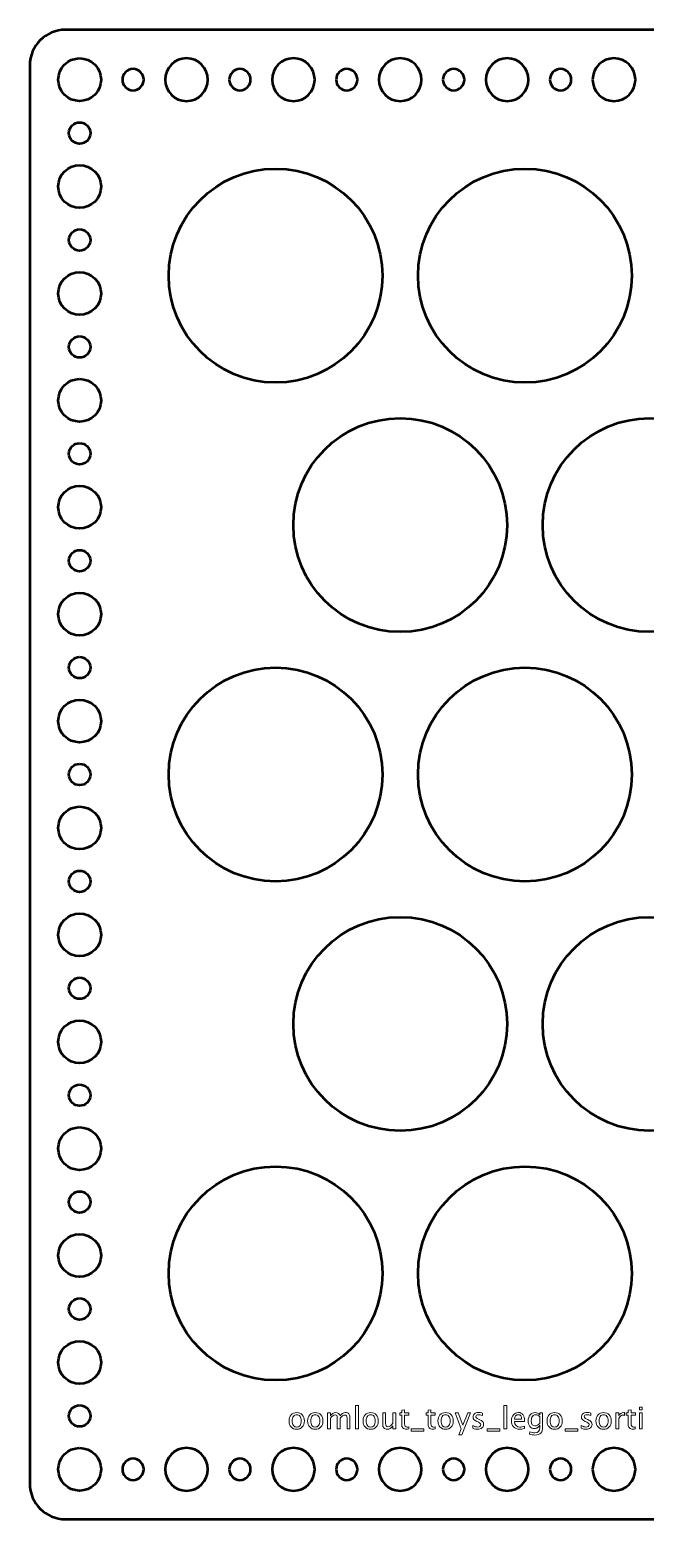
# Model space of a CAD drawing. Header units: centimetres. Extents: x -31.4 to 31.4, y -20.9 to 20.9.
# Drawn here: x 10.55 to 19.19, y -20.95 to -0.05 of the extents above; entities that cross this region are included whole.
import ezdxf

# ---------------------------------------------------------------- set-up
doc = ezdxf.new("R2010")
doc.units = ezdxf.units.CM
doc.header["$MEASUREMENT"] = 0
doc.layers.add('Layer 1', color=7, linetype='Continuous')

msp = doc.modelspace()

# ---------------------------------------------------------------- linework, layer by layer
at = {"layer": 'Layer 1', "lineweight": 53}
for centre, major_axis in [((11.25001, -0.75001), (0, 0.30001)), ((11.25, -1.5), (0, 0.15)), ((11.25001, -2.25001), (0, 0.30001)), ((14.00004, -3.50004), (0, 1.50004)), ((17.50004, -3.50004), (0, 1.50004)), ((11.25, -3), (0, 0.15)), ((11.25001, -3.75001), (0, 0.30001)), ((11.25, -4.5), (0, 0.15)), ((11.25001, -5.25001), (0, 0.30001)), ((15.75004, -7.00004), (0, 1.50004)), ((19.25004, -7.00004), (0, 1.50004)), ((11.25, -6), (0, 0.15)), ((11.25001, -6.75001), (0, 0.30001)), ((11.25, -7.5), (0, 0.15)), ((11.25001, -8.25001), (0, 0.30001)), ((11.25, -9), (0, 0.15)), ((14.00004, -10.50004), (0, 1.50004)), ((17.50004, -10.50004), (0, 1.50004)), ((11.25001, -9.75001), (0, 0.30001)), ((11.25, -10.5), (0, 0.15)), ((11.25001, -11.25001), (0, 0.30001)), ((11.25, -12), (0, 0.15)), ((11.25001, -12.75001), (0, 0.30001)), ((15.75004, -14.00004), (0, 1.50004)), ((19.25004, -14.00004), (0, 1.50004)), ((11.25, -13.5), (0, 0.15)), ((11.25001, -14.25001), (0, 0.30001)), ((11.25, -15), (0, 0.15)), ((11.25001, -15.75001), (0, 0.30001)), ((14.00004, -17.50004), (0, 1.50004)), ((17.50004, -17.50004), (0, 1.50004)), ((11.25, -16.5), (0, 0.15)), ((11.25001, -17.25001), (0, 0.30001)), ((11.25, -18), (0, 0.15)), ((11.25001, -18.75001), (0, 0.30001)), ((11.25, -19.5), (0, 0.15)), ((11.25001, -20.25001), (0, 0.30001))]:
    msp.add_ellipse(centre, major_axis=major_axis, ratio=1, dxfattribs=at)
for points, knots in [([(10.55, -20.45), (10.55, -20.45), (10.55, -0.55), (10.55, -0.55), (10.55, -0.55), (10.55, -0.27386), (10.77386, -0.05), (11.05, -0.05), (11.05, -0.05), (11.05, -0.05), (30.95, -0.05), (30.95, -0.05), (30.95, -0.05), (31.22614, -0.05), (31.45, -0.27386), (31.45, -0.55), (31.45, -0.55), (31.45, -0.55), (31.45, -20.45), (31.45, -20.45), (31.45, -20.45), (31.45, -20.72614), (31.22614, -20.95), (30.95, -20.95), (30.95, -20.95), (30.95, -20.95), (11.05, -20.95), (11.05, -20.95), (11.05, -20.95), (10.77386, -20.95), (10.55, -20.72614), (10.55, -20.45)], [0, 0, 0, 0, 0.11111111, 0.11111111, 0.11111111, 0.11111111, 0.22222222, 0.22222222, 0.22222222, 0.22222222, 0.33333333, 0.33333333, 0.33333333, 0.33333333, 0.44444444, 0.44444444, 0.44444444, 0.44444444, 0.55555556, 0.55555556, 0.55555556, 0.55555556, 0.66666667, 0.66666667, 0.66666667, 0.66666667, 0.77777778, 0.77777778, 0.77777778, 0.77777778, 1, 1, 1, 1]), ([(11.85, -0.75), (11.85, -0.66716), (11.91716, -0.6), (12, -0.6), (12, -0.6), (12.08284, -0.6), (12.15, -0.66716), (12.15, -0.75), (12.15, -0.75), (12.15, -0.83284), (12.08284, -0.9), (12, -0.9), (12, -0.9), (11.91716, -0.9), (11.85, -0.83284), (11.85, -0.75)], [0, 0, 0, 0, 0.2, 0.2, 0.2, 0.2, 0.4, 0.4, 0.4, 0.4, 0.6, 0.6, 0.6, 0.6, 1, 1, 1, 1]), ([(12.45, -0.75), (12.45, -0.58431), (12.58431, -0.45), (12.75, -0.45), (12.75, -0.45), (12.91569, -0.45), (13.05, -0.58431), (13.05, -0.75), (13.05, -0.75), (13.05, -0.91569), (12.91569, -1.05), (12.75, -1.05), (12.75, -1.05), (12.58431, -1.05), (12.45, -0.91569), (12.45, -0.75)], [0, 0, 0, 0, 0.2, 0.2, 0.2, 0.2, 0.4, 0.4, 0.4, 0.4, 0.6, 0.6, 0.6, 0.6, 1, 1, 1, 1]), ([(13.35, -0.75), (13.35, -0.66716), (13.41716, -0.6), (13.5, -0.6), (13.5, -0.6), (13.58284, -0.6), (13.65, -0.66716), (13.65, -0.75), (13.65, -0.75), (13.65, -0.83284), (13.58284, -0.9), (13.5, -0.9), (13.5, -0.9), (13.41716, -0.9), (13.35, -0.83284), (13.35, -0.75)], [0, 0, 0, 0, 0.2, 0.2, 0.2, 0.2, 0.4, 0.4, 0.4, 0.4, 0.6, 0.6, 0.6, 0.6, 1, 1, 1, 1]), ([(13.95, -0.75), (13.95, -0.58431), (14.08431, -0.45), (14.25, -0.45), (14.25, -0.45), (14.41569, -0.45), (14.55, -0.58431), (14.55, -0.75), (14.55, -0.75), (14.55, -0.91569), (14.41569, -1.05), (14.25, -1.05), (14.25, -1.05), (14.08431, -1.05), (13.95, -0.91569), (13.95, -0.75)], [0, 0, 0, 0, 0.2, 0.2, 0.2, 0.2, 0.4, 0.4, 0.4, 0.4, 0.6, 0.6, 0.6, 0.6, 1, 1, 1, 1]), ([(14.85, -0.75), (14.85, -0.66716), (14.91716, -0.6), (15, -0.6), (15, -0.6), (15.08284, -0.6), (15.15, -0.66716), (15.15, -0.75), (15.15, -0.75), (15.15, -0.83284), (15.08284, -0.9), (15, -0.9), (15, -0.9), (14.91716, -0.9), (14.85, -0.83284), (14.85, -0.75)], [0, 0, 0, 0, 0.2, 0.2, 0.2, 0.2, 0.4, 0.4, 0.4, 0.4, 0.6, 0.6, 0.6, 0.6, 1, 1, 1, 1]), ([(15.45, -0.75), (15.45, -0.58431), (15.58431, -0.45), (15.75, -0.45), (15.75, -0.45), (15.91569, -0.45), (16.05, -0.58431), (16.05, -0.75), (16.05, -0.75), (16.05, -0.91569), (15.91569, -1.05), (15.75, -1.05), (15.75, -1.05), (15.58431, -1.05), (15.45, -0.91569), (15.45, -0.75)], [0, 0, 0, 0, 0.2, 0.2, 0.2, 0.2, 0.4, 0.4, 0.4, 0.4, 0.6, 0.6, 0.6, 0.6, 1, 1, 1, 1]), ([(16.35, -0.75), (16.35, -0.66716), (16.41716, -0.6), (16.5, -0.6), (16.5, -0.6), (16.58284, -0.6), (16.65, -0.66716), (16.65, -0.75), (16.65, -0.75), (16.65, -0.83284), (16.58284, -0.9), (16.5, -0.9), (16.5, -0.9), (16.41716, -0.9), (16.35, -0.83284), (16.35, -0.75)], [0, 0, 0, 0, 0.2, 0.2, 0.2, 0.2, 0.4, 0.4, 0.4, 0.4, 0.6, 0.6, 0.6, 0.6, 1, 1, 1, 1]), ([(16.95, -0.75), (16.95, -0.58431), (17.08431, -0.45), (17.25, -0.45), (17.25, -0.45), (17.41569, -0.45), (17.55, -0.58431), (17.55, -0.75), (17.55, -0.75), (17.55, -0.91569), (17.41569, -1.05), (17.25, -1.05), (17.25, -1.05), (17.08431, -1.05), (16.95, -0.91569), (16.95, -0.75)], [0, 0, 0, 0, 0.2, 0.2, 0.2, 0.2, 0.4, 0.4, 0.4, 0.4, 0.6, 0.6, 0.6, 0.6, 1, 1, 1, 1]), ([(17.85, -0.75), (17.85, -0.66716), (17.91716, -0.6), (18, -0.6), (18, -0.6), (18.08284, -0.6), (18.15, -0.66716), (18.15, -0.75), (18.15, -0.75), (18.15, -0.83284), (18.08284, -0.9), (18, -0.9), (18, -0.9), (17.91716, -0.9), (17.85, -0.83284), (17.85, -0.75)], [0, 0, 0, 0, 0.2, 0.2, 0.2, 0.2, 0.4, 0.4, 0.4, 0.4, 0.6, 0.6, 0.6, 0.6, 1, 1, 1, 1]), ([(18.45, -0.75), (18.45, -0.58431), (18.58431, -0.45), (18.75, -0.45), (18.75, -0.45), (18.91569, -0.45), (19.05, -0.58431), (19.05, -0.75), (19.05, -0.75), (19.05, -0.91569), (18.91569, -1.05), (18.75, -1.05), (18.75, -1.05), (18.58431, -1.05), (18.45, -0.91569), (18.45, -0.75)], [0, 0, 0, 0, 0.2, 0.2, 0.2, 0.2, 0.4, 0.4, 0.4, 0.4, 0.6, 0.6, 0.6, 0.6, 1, 1, 1, 1]), ([(12.45, -20.25), (12.45, -20.08431), (12.58431, -19.95), (12.75, -19.95), (12.75, -19.95), (12.91569, -19.95), (13.05, -20.08431), (13.05, -20.25), (13.05, -20.25), (13.05, -20.41569), (12.91569, -20.55), (12.75, -20.55), (12.75, -20.55), (12.58431, -20.55), (12.45, -20.41569), (12.45, -20.25)], [0, 0, 0, 0, 0.2, 0.2, 0.2, 0.2, 0.4, 0.4, 0.4, 0.4, 0.6, 0.6, 0.6, 0.6, 1, 1, 1, 1]), ([(13.95, -20.25), (13.95, -20.08431), (14.08431, -19.95), (14.25, -19.95), (14.25, -19.95), (14.41569, -19.95), (14.55, -20.08431), (14.55, -20.25), (14.55, -20.25), (14.55, -20.41569), (14.41569, -20.55), (14.25, -20.55), (14.25, -20.55), (14.08431, -20.55), (13.95, -20.41569), (13.95, -20.25)], [0, 0, 0, 0, 0.2, 0.2, 0.2, 0.2, 0.4, 0.4, 0.4, 0.4, 0.6, 0.6, 0.6, 0.6, 1, 1, 1, 1]), ([(15.45, -20.25), (15.45, -20.08431), (15.58431, -19.95), (15.75, -19.95), (15.75, -19.95), (15.91569, -19.95), (16.05, -20.08431), (16.05, -20.25), (16.05, -20.25), (16.05, -20.41569), (15.91569, -20.55), (15.75, -20.55), (15.75, -20.55), (15.58431, -20.55), (15.45, -20.41569), (15.45, -20.25)], [0, 0, 0, 0, 0.2, 0.2, 0.2, 0.2, 0.4, 0.4, 0.4, 0.4, 0.6, 0.6, 0.6, 0.6, 1, 1, 1, 1]), ([(16.95, -20.25), (16.95, -20.08431), (17.08431, -19.95), (17.25, -19.95), (17.25, -19.95), (17.41569, -19.95), (17.55, -20.08431), (17.55, -20.25), (17.55, -20.25), (17.55, -20.41569), (17.41569, -20.55), (17.25, -20.55), (17.25, -20.55), (17.08431, -20.55), (16.95, -20.41569), (16.95, -20.25)], [0, 0, 0, 0, 0.2, 0.2, 0.2, 0.2, 0.4, 0.4, 0.4, 0.4, 0.6, 0.6, 0.6, 0.6, 1, 1, 1, 1]), ([(18.45, -20.25), (18.45, -20.08431), (18.58431, -19.95), (18.75, -19.95), (18.75, -19.95), (18.91569, -19.95), (19.05, -20.08431), (19.05, -20.25), (19.05, -20.25), (19.05, -20.41569), (18.91569, -20.55), (18.75, -20.55), (18.75, -20.55), (18.58431, -20.55), (18.45, -20.41569), (18.45, -20.25)], [0, 0, 0, 0, 0.2, 0.2, 0.2, 0.2, 0.4, 0.4, 0.4, 0.4, 0.6, 0.6, 0.6, 0.6, 1, 1, 1, 1]), ([(11.85, -20.25), (11.85, -20.16716), (11.91716, -20.1), (12, -20.1), (12, -20.1), (12.08284, -20.1), (12.15, -20.16716), (12.15, -20.25), (12.15, -20.25), (12.15, -20.33284), (12.08284, -20.4), (12, -20.4), (12, -20.4), (11.91716, -20.4), (11.85, -20.33284), (11.85, -20.25)], [0, 0, 0, 0, 0.2, 0.2, 0.2, 0.2, 0.4, 0.4, 0.4, 0.4, 0.6, 0.6, 0.6, 0.6, 1, 1, 1, 1]), ([(13.35, -20.25), (13.35, -20.16716), (13.41716, -20.1), (13.5, -20.1), (13.5, -20.1), (13.58284, -20.1), (13.65, -20.16716), (13.65, -20.25), (13.65, -20.25), (13.65, -20.33284), (13.58284, -20.4), (13.5, -20.4), (13.5, -20.4), (13.41716, -20.4), (13.35, -20.33284), (13.35, -20.25)], [0, 0, 0, 0, 0.2, 0.2, 0.2, 0.2, 0.4, 0.4, 0.4, 0.4, 0.6, 0.6, 0.6, 0.6, 1, 1, 1, 1]), ([(14.85, -20.25), (14.85, -20.16716), (14.91716, -20.1), (15, -20.1), (15, -20.1), (15.08284, -20.1), (15.15, -20.16716), (15.15, -20.25), (15.15, -20.25), (15.15, -20.33284), (15.08284, -20.4), (15, -20.4), (15, -20.4), (14.91716, -20.4), (14.85, -20.33284), (14.85, -20.25)], [0, 0, 0, 0, 0.2, 0.2, 0.2, 0.2, 0.4, 0.4, 0.4, 0.4, 0.6, 0.6, 0.6, 0.6, 1, 1, 1, 1]), ([(16.35, -20.25), (16.35, -20.16716), (16.41716, -20.1), (16.5, -20.1), (16.5, -20.1), (16.58284, -20.1), (16.65, -20.16716), (16.65, -20.25), (16.65, -20.25), (16.65, -20.33284), (16.58284, -20.4), (16.5, -20.4), (16.5, -20.4), (16.41716, -20.4), (16.35, -20.33284), (16.35, -20.25)], [0, 0, 0, 0, 0.2, 0.2, 0.2, 0.2, 0.4, 0.4, 0.4, 0.4, 0.6, 0.6, 0.6, 0.6, 1, 1, 1, 1]), ([(17.85, -20.25), (17.85, -20.16716), (17.91716, -20.1), (18, -20.1), (18, -20.1), (18.08284, -20.1), (18.15, -20.16716), (18.15, -20.25), (18.15, -20.25), (18.15, -20.33284), (18.08284, -20.4), (18, -20.4), (18, -20.4), (17.91716, -20.4), (17.85, -20.33284), (17.85, -20.25)], [0, 0, 0, 0, 0.2, 0.2, 0.2, 0.2, 0.4, 0.4, 0.4, 0.4, 0.6, 0.6, 0.6, 0.6, 1, 1, 1, 1])]:
    msp.add_open_spline(points, degree=3, knots=knots, dxfattribs=at)
at = {"layer": 'Layer 1', "color": 5, "lineweight": 9}
for points, knots in [([(15.12332, -19.68252), (15.12332, -19.68252), (15.12332, -19.35613), (15.12332, -19.35613), (15.12332, -19.35613), (15.12332, -19.35613), (15.16396, -19.35613), (15.16396, -19.35613), (15.16396, -19.35613), (15.16396, -19.35613), (15.16396, -19.68252), (15.16396, -19.68252), (15.16396, -19.68252), (15.16396, -19.68252), (15.12332, -19.68252), (15.12332, -19.68252)], [0, 0, 0, 0, 0.2, 0.2, 0.2, 0.2, 0.4, 0.4, 0.4, 0.4, 0.6, 0.6, 0.6, 0.6, 1, 1, 1, 1]), ([(15.86881, -19.68245), (15.85625, -19.68591), (15.84531, -19.6876), (15.83607, -19.6876), (15.83607, -19.6876), (15.81533, -19.6876), (15.79917, -19.68167), (15.7876, -19.66982), (15.7876, -19.66982), (15.77596, -19.65797), (15.77017, -19.64153), (15.77017, -19.62043), (15.77017, -19.62043), (15.77017, -19.62043), (15.77017, -19.48863), (15.77017, -19.48863), (15.77017, -19.48863), (15.77017, -19.48863), (15.74209, -19.48863), (15.74209, -19.48863), (15.74209, -19.48863), (15.74209, -19.48863), (15.74209, -19.45816), (15.74209, -19.45816), (15.74209, -19.45816), (15.74209, -19.45816), (15.77017, -19.45816), (15.77017, -19.45816), (15.77017, -19.45816), (15.77017, -19.45816), (15.77017, -19.41759), (15.77017, -19.41759), (15.77017, -19.41759), (15.77017, -19.41759), (15.81081, -19.41371), (15.81081, -19.41371), (15.81081, -19.41371), (15.81081, -19.41371), (15.81081, -19.45816), (15.81081, -19.45816), (15.81081, -19.45816), (15.81081, -19.45816), (15.86966, -19.45816), (15.86966, -19.45816), (15.86966, -19.45816), (15.86966, -19.45816), (15.86966, -19.48863), (15.86966, -19.48863), (15.86966, -19.48863), (15.86966, -19.48863), (15.81081, -19.48863), (15.81081, -19.48863), (15.81081, -19.48863), (15.81081, -19.48863), (15.81081, -19.61309), (15.81081, -19.61309), (15.81081, -19.61309), (15.81081, -19.64244), (15.82358, -19.65712), (15.84905, -19.65712), (15.84905, -19.65712), (15.85449, -19.65712), (15.86105, -19.6562), (15.86881, -19.65444), (15.86881, -19.65444), (15.86881, -19.65444), (15.86881, -19.68245), (15.86881, -19.68245)], [0, 0, 0, 0, 0.05555556, 0.05555556, 0.05555556, 0.05555556, 0.11111111, 0.11111111, 0.11111111, 0.11111111, 0.16666667, 0.16666667, 0.16666667, 0.16666667, 0.22222222, 0.22222222, 0.22222222, 0.22222222, 0.27777778, 0.27777778, 0.27777778, 0.27777778, 0.33333333, 0.33333333, 0.33333333, 0.33333333, 0.38888889, 0.38888889, 0.38888889, 0.38888889, 0.44444444, 0.44444444, 0.44444444, 0.44444444, 0.5, 0.5, 0.5, 0.5, 0.55555556, 0.55555556, 0.55555556, 0.55555556, 0.61111111, 0.61111111, 0.61111111, 0.61111111, 0.66666667, 0.66666667, 0.66666667, 0.66666667, 0.72222222, 0.72222222, 0.72222222, 0.72222222, 0.77777778, 0.77777778, 0.77777778, 0.77777778, 0.83333333, 0.83333333, 0.83333333, 0.83333333, 0.88888889, 0.88888889, 0.88888889, 0.88888889, 1, 1, 1, 1]), ([(16.23881, -19.68245), (16.22625, -19.68591), (16.21531, -19.6876), (16.20607, -19.6876), (16.20607, -19.6876), (16.18533, -19.6876), (16.16917, -19.68167), (16.1576, -19.66982), (16.1576, -19.66982), (16.14596, -19.65797), (16.14017, -19.64153), (16.14017, -19.62043), (16.14017, -19.62043), (16.14017, -19.62043), (16.14017, -19.48863), (16.14017, -19.48863), (16.14017, -19.48863), (16.14017, -19.48863), (16.11209, -19.48863), (16.11209, -19.48863), (16.11209, -19.48863), (16.11209, -19.48863), (16.11209, -19.45816), (16.11209, -19.45816), (16.11209, -19.45816), (16.11209, -19.45816), (16.14017, -19.45816), (16.14017, -19.45816), (16.14017, -19.45816), (16.14017, -19.45816), (16.14017, -19.41759), (16.14017, -19.41759), (16.14017, -19.41759), (16.14017, -19.41759), (16.18081, -19.41371), (16.18081, -19.41371), (16.18081, -19.41371), (16.18081, -19.41371), (16.18081, -19.45816), (16.18081, -19.45816), (16.18081, -19.45816), (16.18081, -19.45816), (16.23966, -19.45816), (16.23966, -19.45816), (16.23966, -19.45816), (16.23966, -19.45816), (16.23966, -19.48863), (16.23966, -19.48863), (16.23966, -19.48863), (16.23966, -19.48863), (16.18081, -19.48863), (16.18081, -19.48863), (16.18081, -19.48863), (16.18081, -19.48863), (16.18081, -19.61309), (16.18081, -19.61309), (16.18081, -19.61309), (16.18081, -19.64244), (16.19358, -19.65712), (16.21905, -19.65712), (16.21905, -19.65712), (16.22449, -19.65712), (16.23105, -19.6562), (16.23881, -19.65444), (16.23881, -19.65444), (16.23881, -19.65444), (16.23881, -19.68245), (16.23881, -19.68245)], [0, 0, 0, 0, 0.05555556, 0.05555556, 0.05555556, 0.05555556, 0.11111111, 0.11111111, 0.11111111, 0.11111111, 0.16666667, 0.16666667, 0.16666667, 0.16666667, 0.22222222, 0.22222222, 0.22222222, 0.22222222, 0.27777778, 0.27777778, 0.27777778, 0.27777778, 0.33333333, 0.33333333, 0.33333333, 0.33333333, 0.38888889, 0.38888889, 0.38888889, 0.38888889, 0.44444444, 0.44444444, 0.44444444, 0.44444444, 0.5, 0.5, 0.5, 0.5, 0.55555556, 0.55555556, 0.55555556, 0.55555556, 0.61111111, 0.61111111, 0.61111111, 0.61111111, 0.66666667, 0.66666667, 0.66666667, 0.66666667, 0.72222222, 0.72222222, 0.72222222, 0.72222222, 0.77777778, 0.77777778, 0.77777778, 0.77777778, 0.83333333, 0.83333333, 0.83333333, 0.83333333, 0.88888889, 0.88888889, 0.88888889, 0.88888889, 1, 1, 1, 1]), ([(17.20557, -19.68252), (17.20557, -19.68252), (17.20557, -19.35613), (17.20557, -19.35613), (17.20557, -19.35613), (17.20557, -19.35613), (17.24621, -19.35613), (17.24621, -19.35613), (17.24621, -19.35613), (17.24621, -19.35613), (17.24621, -19.68252), (17.24621, -19.68252), (17.24621, -19.68252), (17.24621, -19.68252), (17.20557, -19.68252), (17.20557, -19.68252)], [0, 0, 0, 0, 0.2, 0.2, 0.2, 0.2, 0.4, 0.4, 0.4, 0.4, 0.6, 0.6, 0.6, 0.6, 1, 1, 1, 1]), ([(19.04891, -19.68245), (19.03635, -19.68591), (19.02541, -19.6876), (19.01617, -19.6876), (19.01617, -19.6876), (18.99543, -19.6876), (18.97927, -19.68167), (18.9677, -19.66982), (18.9677, -19.66982), (18.95606, -19.65797), (18.95027, -19.64153), (18.95027, -19.62043), (18.95027, -19.62043), (18.95027, -19.62043), (18.95027, -19.48863), (18.95027, -19.48863), (18.95027, -19.48863), (18.95027, -19.48863), (18.92219, -19.48863), (18.92219, -19.48863), (18.92219, -19.48863), (18.92219, -19.48863), (18.92219, -19.45816), (18.92219, -19.45816), (18.92219, -19.45816), (18.92219, -19.45816), (18.95027, -19.45816), (18.95027, -19.45816), (18.95027, -19.45816), (18.95027, -19.45816), (18.95027, -19.41759), (18.95027, -19.41759), (18.95027, -19.41759), (18.95027, -19.41759), (18.99091, -19.41371), (18.99091, -19.41371), (18.99091, -19.41371), (18.99091, -19.41371), (18.99091, -19.45816), (18.99091, -19.45816), (18.99091, -19.45816), (18.99091, -19.45816), (19.04976, -19.45816), (19.04976, -19.45816), (19.04976, -19.45816), (19.04976, -19.45816), (19.04976, -19.48863), (19.04976, -19.48863), (19.04976, -19.48863), (19.04976, -19.48863), (18.99091, -19.48863), (18.99091, -19.48863), (18.99091, -19.48863), (18.99091, -19.48863), (18.99091, -19.61309), (18.99091, -19.61309), (18.99091, -19.61309), (18.99091, -19.64244), (19.00368, -19.65712), (19.02915, -19.65712), (19.02915, -19.65712), (19.03459, -19.65712), (19.04115, -19.6562), (19.04891, -19.65444), (19.04891, -19.65444), (19.04891, -19.65444), (19.04891, -19.68245), (19.04891, -19.68245)], [0, 0, 0, 0, 0.05555556, 0.05555556, 0.05555556, 0.05555556, 0.11111111, 0.11111111, 0.11111111, 0.11111111, 0.16666667, 0.16666667, 0.16666667, 0.16666667, 0.22222222, 0.22222222, 0.22222222, 0.22222222, 0.27777778, 0.27777778, 0.27777778, 0.27777778, 0.33333333, 0.33333333, 0.33333333, 0.33333333, 0.38888889, 0.38888889, 0.38888889, 0.38888889, 0.44444444, 0.44444444, 0.44444444, 0.44444444, 0.5, 0.5, 0.5, 0.5, 0.55555556, 0.55555556, 0.55555556, 0.55555556, 0.61111111, 0.61111111, 0.61111111, 0.61111111, 0.66666667, 0.66666667, 0.66666667, 0.66666667, 0.72222222, 0.72222222, 0.72222222, 0.72222222, 0.77777778, 0.77777778, 0.77777778, 0.77777778, 0.83333333, 0.83333333, 0.83333333, 0.83333333, 0.88888889, 0.88888889, 0.88888889, 0.88888889, 1, 1, 1, 1]), ([(19.10691, -19.41709), (19.10691, -19.41709), (19.10691, -19.37645), (19.10691, -19.37645), (19.10691, -19.37645), (19.10691, -19.37645), (19.14755, -19.37645), (19.14755, -19.37645), (19.14755, -19.37645), (19.14755, -19.37645), (19.14755, -19.41709), (19.14755, -19.41709), (19.14755, -19.41709), (19.14755, -19.41709), (19.10691, -19.41709), (19.10691, -19.41709)], [0, 0, 0, 0, 0.2, 0.2, 0.2, 0.2, 0.4, 0.4, 0.4, 0.4, 0.6, 0.6, 0.6, 0.6, 1, 1, 1, 1]), ([(14.29725, -19.6876), (14.2643, -19.6876), (14.2382, -19.67709), (14.21901, -19.65606), (14.21901, -19.65606), (14.19975, -19.63504), (14.19015, -19.60646), (14.19015, -19.57041), (14.19015, -19.57041), (14.19015, -19.53443), (14.19975, -19.50592), (14.21901, -19.48497), (14.21901, -19.48497), (14.2382, -19.46401), (14.2643, -19.4535), (14.29725, -19.4535), (14.29725, -19.4535), (14.3302, -19.4535), (14.35631, -19.46401), (14.3755, -19.48497), (14.3755, -19.48497), (14.39476, -19.50592), (14.40435, -19.53443), (14.40435, -19.57041), (14.40435, -19.57041), (14.40435, -19.60646), (14.39476, -19.63504), (14.3755, -19.65606), (14.3755, -19.65606), (14.35631, -19.67709), (14.3302, -19.6876), (14.29725, -19.6876)], [0, 0, 0, 0, 0.11111111, 0.11111111, 0.11111111, 0.11111111, 0.22222222, 0.22222222, 0.22222222, 0.22222222, 0.33333333, 0.33333333, 0.33333333, 0.33333333, 0.44444444, 0.44444444, 0.44444444, 0.44444444, 0.55555556, 0.55555556, 0.55555556, 0.55555556, 0.66666667, 0.66666667, 0.66666667, 0.66666667, 0.77777778, 0.77777778, 0.77777778, 0.77777778, 1, 1, 1, 1]), ([(14.29718, -19.65712), (14.31729, -19.65712), (14.33295, -19.64957), (14.3441, -19.6344), (14.3441, -19.6344), (14.35518, -19.6193), (14.36075, -19.59792), (14.36075, -19.57041), (14.36075, -19.57041), (14.36075, -19.54296), (14.35518, -19.52165), (14.3441, -19.50656), (14.3441, -19.50656), (14.33295, -19.49153), (14.31729, -19.48398), (14.29718, -19.48398), (14.29718, -19.48398), (14.277, -19.48398), (14.26134, -19.49153), (14.25033, -19.50656), (14.25033, -19.50656), (14.23926, -19.52165), (14.23375, -19.54296), (14.23375, -19.57041), (14.23375, -19.57041), (14.23375, -19.59792), (14.23926, -19.6193), (14.25033, -19.6344), (14.25033, -19.6344), (14.26134, -19.64957), (14.277, -19.65712), (14.29718, -19.65712)], [0, 0, 0, 0, 0.11111111, 0.11111111, 0.11111111, 0.11111111, 0.22222222, 0.22222222, 0.22222222, 0.22222222, 0.33333333, 0.33333333, 0.33333333, 0.33333333, 0.44444444, 0.44444444, 0.44444444, 0.44444444, 0.55555556, 0.55555556, 0.55555556, 0.55555556, 0.66666667, 0.66666667, 0.66666667, 0.66666667, 0.77777778, 0.77777778, 0.77777778, 0.77777778, 1, 1, 1, 1]), ([(14.55732, -19.6876), (14.52437, -19.6876), (14.49827, -19.67709), (14.47908, -19.65606), (14.47908, -19.65606), (14.45982, -19.63504), (14.45022, -19.60646), (14.45022, -19.57041), (14.45022, -19.57041), (14.45022, -19.53443), (14.45982, -19.50592), (14.47908, -19.48497), (14.47908, -19.48497), (14.49827, -19.46401), (14.52437, -19.4535), (14.55732, -19.4535), (14.55732, -19.4535), (14.59027, -19.4535), (14.61638, -19.46401), (14.63557, -19.48497), (14.63557, -19.48497), (14.65483, -19.50592), (14.66442, -19.53443), (14.66442, -19.57041), (14.66442, -19.57041), (14.66442, -19.60646), (14.65483, -19.63504), (14.63557, -19.65606), (14.63557, -19.65606), (14.61638, -19.67709), (14.59027, -19.6876), (14.55732, -19.6876)], [0, 0, 0, 0, 0.11111111, 0.11111111, 0.11111111, 0.11111111, 0.22222222, 0.22222222, 0.22222222, 0.22222222, 0.33333333, 0.33333333, 0.33333333, 0.33333333, 0.44444444, 0.44444444, 0.44444444, 0.44444444, 0.55555556, 0.55555556, 0.55555556, 0.55555556, 0.66666667, 0.66666667, 0.66666667, 0.66666667, 0.77777778, 0.77777778, 0.77777778, 0.77777778, 1, 1, 1, 1]), ([(14.55725, -19.65712), (14.57736, -19.65712), (14.59302, -19.64957), (14.60417, -19.6344), (14.60417, -19.6344), (14.61525, -19.6193), (14.62082, -19.59792), (14.62082, -19.57041), (14.62082, -19.57041), (14.62082, -19.54296), (14.61525, -19.52165), (14.60417, -19.50656), (14.60417, -19.50656), (14.59302, -19.49153), (14.57736, -19.48398), (14.55725, -19.48398), (14.55725, -19.48398), (14.53707, -19.48398), (14.52141, -19.49153), (14.5104, -19.50656), (14.5104, -19.50656), (14.49933, -19.52165), (14.49382, -19.54296), (14.49382, -19.57041), (14.49382, -19.57041), (14.49382, -19.59792), (14.49933, -19.6193), (14.5104, -19.6344), (14.5104, -19.6344), (14.52141, -19.64957), (14.53707, -19.65712), (14.55725, -19.65712)], [0, 0, 0, 0, 0.11111111, 0.11111111, 0.11111111, 0.11111111, 0.22222222, 0.22222222, 0.22222222, 0.22222222, 0.33333333, 0.33333333, 0.33333333, 0.33333333, 0.44444444, 0.44444444, 0.44444444, 0.44444444, 0.55555556, 0.55555556, 0.55555556, 0.55555556, 0.66666667, 0.66666667, 0.66666667, 0.66666667, 0.77777778, 0.77777778, 0.77777778, 0.77777778, 1, 1, 1, 1]), ([(14.72807, -19.68252), (14.72807, -19.68252), (14.72807, -19.45816), (14.72807, -19.45816), (14.72807, -19.45816), (14.72807, -19.45816), (14.76871, -19.45816), (14.76871, -19.45816), (14.76871, -19.45816), (14.76871, -19.45816), (14.76871, -19.50056), (14.76871, -19.50056), (14.76871, -19.50056), (14.78854, -19.46916), (14.81394, -19.4535), (14.84505, -19.4535), (14.84505, -19.4535), (14.87504, -19.4535), (14.89543, -19.46916), (14.90629, -19.50056), (14.90629, -19.50056), (14.92555, -19.46888), (14.95067, -19.45308), (14.9815, -19.45308), (14.9815, -19.45308), (15.00119, -19.45308), (15.0165, -19.45886), (15.02743, -19.4705), (15.02743, -19.4705), (15.03837, -19.48214), (15.04387, -19.49844), (15.04387, -19.5194), (15.04387, -19.5194), (15.04387, -19.5194), (15.04387, -19.68252), (15.04387, -19.68252), (15.04387, -19.68252), (15.04387, -19.68252), (15.00323, -19.68252), (15.00323, -19.68252), (15.00323, -19.68252), (15.00323, -19.68252), (15.00323, -19.5261), (15.00323, -19.5261), (15.00323, -19.5261), (15.00323, -19.50056), (14.99307, -19.48779), (14.97275, -19.48779), (14.97275, -19.48779), (14.95166, -19.48779), (14.9295, -19.50268), (14.90629, -19.53252), (14.90629, -19.53252), (14.90629, -19.53252), (14.90629, -19.68252), (14.90629, -19.68252), (14.90629, -19.68252), (14.90629, -19.68252), (14.86565, -19.68252), (14.86565, -19.68252), (14.86565, -19.68252), (14.86565, -19.68252), (14.86565, -19.52596), (14.86565, -19.52596), (14.86565, -19.52596), (14.86565, -19.50021), (14.85535, -19.48736), (14.83468, -19.48736), (14.83468, -19.48736), (14.81415, -19.48736), (14.79213, -19.50232), (14.76871, -19.53231), (14.76871, -19.53231), (14.76871, -19.53231), (14.76871, -19.68252), (14.76871, -19.68252), (14.76871, -19.68252), (14.76871, -19.68252), (14.72807, -19.68252), (14.72807, -19.68252)], [0, 0, 0, 0, 0.04761905, 0.04761905, 0.04761905, 0.04761905, 0.0952381, 0.0952381, 0.0952381, 0.0952381, 0.14285714, 0.14285714, 0.14285714, 0.14285714, 0.19047619, 0.19047619, 0.19047619, 0.19047619, 0.23809524, 0.23809524, 0.23809524, 0.23809524, 0.28571429, 0.28571429, 0.28571429, 0.28571429, 0.33333333, 0.33333333, 0.33333333, 0.33333333, 0.38095238, 0.38095238, 0.38095238, 0.38095238, 0.42857143, 0.42857143, 0.42857143, 0.42857143, 0.47619048, 0.47619048, 0.47619048, 0.47619048, 0.52380952, 0.52380952, 0.52380952, 0.52380952, 0.57142857, 0.57142857, 0.57142857, 0.57142857, 0.61904762, 0.61904762, 0.61904762, 0.61904762, 0.66666667, 0.66666667, 0.66666667, 0.66666667, 0.71428571, 0.71428571, 0.71428571, 0.71428571, 0.76190476, 0.76190476, 0.76190476, 0.76190476, 0.80952381, 0.80952381, 0.80952381, 0.80952381, 0.85714286, 0.85714286, 0.85714286, 0.85714286, 0.9047619, 0.9047619, 0.9047619, 0.9047619, 1, 1, 1, 1]), ([(15.33498, -19.6876), (15.30203, -19.6876), (15.27593, -19.67709), (15.25674, -19.65606), (15.25674, -19.65606), (15.23748, -19.63504), (15.22788, -19.60646), (15.22788, -19.57041), (15.22788, -19.57041), (15.22788, -19.53443), (15.23748, -19.50592), (15.25674, -19.48497), (15.25674, -19.48497), (15.27593, -19.46401), (15.30203, -19.4535), (15.33498, -19.4535), (15.33498, -19.4535), (15.36793, -19.4535), (15.39404, -19.46401), (15.41323, -19.48497), (15.41323, -19.48497), (15.43249, -19.50592), (15.44208, -19.53443), (15.44208, -19.57041), (15.44208, -19.57041), (15.44208, -19.60646), (15.43249, -19.63504), (15.41323, -19.65606), (15.41323, -19.65606), (15.39404, -19.67709), (15.36793, -19.6876), (15.33498, -19.6876)], [0, 0, 0, 0, 0.11111111, 0.11111111, 0.11111111, 0.11111111, 0.22222222, 0.22222222, 0.22222222, 0.22222222, 0.33333333, 0.33333333, 0.33333333, 0.33333333, 0.44444444, 0.44444444, 0.44444444, 0.44444444, 0.55555556, 0.55555556, 0.55555556, 0.55555556, 0.66666667, 0.66666667, 0.66666667, 0.66666667, 0.77777778, 0.77777778, 0.77777778, 0.77777778, 1, 1, 1, 1]), ([(15.33491, -19.65712), (15.35502, -19.65712), (15.37068, -19.64957), (15.38183, -19.6344), (15.38183, -19.6344), (15.39291, -19.6193), (15.39848, -19.59792), (15.39848, -19.57041), (15.39848, -19.57041), (15.39848, -19.54296), (15.39291, -19.52165), (15.38183, -19.50656), (15.38183, -19.50656), (15.37068, -19.49153), (15.35502, -19.48398), (15.33491, -19.48398), (15.33491, -19.48398), (15.31473, -19.48398), (15.29907, -19.49153), (15.28806, -19.50656), (15.28806, -19.50656), (15.27699, -19.52165), (15.27148, -19.54296), (15.27148, -19.57041), (15.27148, -19.57041), (15.27148, -19.59792), (15.27699, -19.6193), (15.28806, -19.6344), (15.28806, -19.6344), (15.29907, -19.64957), (15.31473, -19.65712), (15.33491, -19.65712)], [0, 0, 0, 0, 0.11111111, 0.11111111, 0.11111111, 0.11111111, 0.22222222, 0.22222222, 0.22222222, 0.22222222, 0.33333333, 0.33333333, 0.33333333, 0.33333333, 0.44444444, 0.44444444, 0.44444444, 0.44444444, 0.55555556, 0.55555556, 0.55555556, 0.55555556, 0.66666667, 0.66666667, 0.66666667, 0.66666667, 0.77777778, 0.77777778, 0.77777778, 0.77777778, 1, 1, 1, 1]), ([(15.64628, -19.68252), (15.64628, -19.68252), (15.64628, -19.64033), (15.64628, -19.64033), (15.64628, -19.64033), (15.62461, -19.67187), (15.5983, -19.6876), (15.56739, -19.6876), (15.56739, -19.6876), (15.54778, -19.6876), (15.53219, -19.68146), (15.52062, -19.66911), (15.52062, -19.66911), (15.50898, -19.65677), (15.50319, -19.64019), (15.50319, -19.61923), (15.50319, -19.61923), (15.50319, -19.61923), (15.50319, -19.45816), (15.50319, -19.45816), (15.50319, -19.45816), (15.50319, -19.45816), (15.54383, -19.45816), (15.54383, -19.45816), (15.54383, -19.45816), (15.54383, -19.45816), (15.54383, -19.60597), (15.54383, -19.60597), (15.54383, -19.60597), (15.54383, -19.62283), (15.5463, -19.63475), (15.55117, -19.64181), (15.55117, -19.64181), (15.55611, -19.64894), (15.56429, -19.65246), (15.57579, -19.65246), (15.57579, -19.65246), (15.60063, -19.65246), (15.62419, -19.63617), (15.64628, -19.6035), (15.64628, -19.6035), (15.64628, -19.6035), (15.64628, -19.45816), (15.64628, -19.45816), (15.64628, -19.45816), (15.64628, -19.45816), (15.68691, -19.45816), (15.68691, -19.45816), (15.68691, -19.45816), (15.68691, -19.45816), (15.68691, -19.68252), (15.68691, -19.68252), (15.68691, -19.68252), (15.68691, -19.68252), (15.64628, -19.68252), (15.64628, -19.68252)], [0, 0, 0, 0, 0.06666667, 0.06666667, 0.06666667, 0.06666667, 0.13333333, 0.13333333, 0.13333333, 0.13333333, 0.2, 0.2, 0.2, 0.2, 0.26666667, 0.26666667, 0.26666667, 0.26666667, 0.33333333, 0.33333333, 0.33333333, 0.33333333, 0.4, 0.4, 0.4, 0.4, 0.46666667, 0.46666667, 0.46666667, 0.46666667, 0.53333333, 0.53333333, 0.53333333, 0.53333333, 0.6, 0.6, 0.6, 0.6, 0.66666667, 0.66666667, 0.66666667, 0.66666667, 0.73333333, 0.73333333, 0.73333333, 0.73333333, 0.8, 0.8, 0.8, 0.8, 0.86666667, 0.86666667, 0.86666667, 0.86666667, 1, 1, 1, 1]), ([(16.38613, -19.6876), (16.35318, -19.6876), (16.32708, -19.67709), (16.30789, -19.65606), (16.30789, -19.65606), (16.28863, -19.63504), (16.27903, -19.60646), (16.27903, -19.57041), (16.27903, -19.57041), (16.27903, -19.53443), (16.28863, -19.50592), (16.30789, -19.48497), (16.30789, -19.48497), (16.32708, -19.46401), (16.35318, -19.4535), (16.38613, -19.4535), (16.38613, -19.4535), (16.41908, -19.4535), (16.44519, -19.46401), (16.46438, -19.48497), (16.46438, -19.48497), (16.48364, -19.50592), (16.49323, -19.53443), (16.49323, -19.57041), (16.49323, -19.57041), (16.49323, -19.60646), (16.48364, -19.63504), (16.46438, -19.65606), (16.46438, -19.65606), (16.44519, -19.67709), (16.41908, -19.6876), (16.38613, -19.6876)], [0, 0, 0, 0, 0.11111111, 0.11111111, 0.11111111, 0.11111111, 0.22222222, 0.22222222, 0.22222222, 0.22222222, 0.33333333, 0.33333333, 0.33333333, 0.33333333, 0.44444444, 0.44444444, 0.44444444, 0.44444444, 0.55555556, 0.55555556, 0.55555556, 0.55555556, 0.66666667, 0.66666667, 0.66666667, 0.66666667, 0.77777778, 0.77777778, 0.77777778, 0.77777778, 1, 1, 1, 1]), ([(16.38606, -19.65712), (16.40617, -19.65712), (16.42183, -19.64957), (16.43298, -19.6344), (16.43298, -19.6344), (16.44406, -19.6193), (16.44963, -19.59792), (16.44963, -19.57041), (16.44963, -19.57041), (16.44963, -19.54296), (16.44406, -19.52165), (16.43298, -19.50656), (16.43298, -19.50656), (16.42183, -19.49153), (16.40617, -19.48398), (16.38606, -19.48398), (16.38606, -19.48398), (16.36588, -19.48398), (16.35022, -19.49153), (16.33921, -19.50656), (16.33921, -19.50656), (16.32814, -19.52165), (16.32263, -19.54296), (16.32263, -19.57041), (16.32263, -19.57041), (16.32263, -19.59792), (16.32814, -19.6193), (16.33921, -19.6344), (16.33921, -19.6344), (16.35022, -19.64957), (16.36588, -19.65712), (16.38606, -19.65712)], [0, 0, 0, 0, 0.11111111, 0.11111111, 0.11111111, 0.11111111, 0.22222222, 0.22222222, 0.22222222, 0.22222222, 0.33333333, 0.33333333, 0.33333333, 0.33333333, 0.44444444, 0.44444444, 0.44444444, 0.44444444, 0.55555556, 0.55555556, 0.55555556, 0.55555556, 0.66666667, 0.66666667, 0.66666667, 0.66666667, 0.77777778, 0.77777778, 0.77777778, 0.77777778, 1, 1, 1, 1]), ([(16.57014, -19.76422), (16.57014, -19.76422), (16.60655, -19.6828), (16.60655, -19.6828), (16.60655, -19.6828), (16.60655, -19.6828), (16.51963, -19.45816), (16.51963, -19.45816), (16.51963, -19.45816), (16.51963, -19.45816), (16.56323, -19.45816), (16.56323, -19.45816), (16.56323, -19.45816), (16.56323, -19.45816), (16.62786, -19.62805), (16.62786, -19.62805), (16.62786, -19.62805), (16.62786, -19.62805), (16.69679, -19.45816), (16.69679, -19.45816), (16.69679, -19.45816), (16.69679, -19.45816), (16.7351, -19.45816), (16.7351, -19.45816), (16.7351, -19.45816), (16.7351, -19.45816), (16.61248, -19.76422), (16.61248, -19.76422), (16.61248, -19.76422), (16.61248, -19.76422), (16.57014, -19.76422), (16.57014, -19.76422)], [0, 0, 0, 0, 0.11111111, 0.11111111, 0.11111111, 0.11111111, 0.22222222, 0.22222222, 0.22222222, 0.22222222, 0.33333333, 0.33333333, 0.33333333, 0.33333333, 0.44444444, 0.44444444, 0.44444444, 0.44444444, 0.55555556, 0.55555556, 0.55555556, 0.55555556, 0.66666667, 0.66666667, 0.66666667, 0.66666667, 0.77777778, 0.77777778, 0.77777778, 0.77777778, 1, 1, 1, 1]), ([(16.77003, -19.67448), (16.77003, -19.67448), (16.77003, -19.63722), (16.77003, -19.63722), (16.77003, -19.63722), (16.79663, -19.65049), (16.8197, -19.65712), (16.83938, -19.65712), (16.83938, -19.65712), (16.85109, -19.65712), (16.86083, -19.65395), (16.86852, -19.6476), (16.86852, -19.6476), (16.87621, -19.64132), (16.88009, -19.63341), (16.88009, -19.62389), (16.88009, -19.62389), (16.88009, -19.60999), (16.8693, -19.59849), (16.84771, -19.58939), (16.84771, -19.58939), (16.84771, -19.58939), (16.82393, -19.5793), (16.82393, -19.5793), (16.82393, -19.5793), (16.78886, -19.56476), (16.7713, -19.54374), (16.7713, -19.51643), (16.7713, -19.51643), (16.7713, -19.49689), (16.77821, -19.48151), (16.79204, -19.47029), (16.79204, -19.47029), (16.80587, -19.45907), (16.82485, -19.4535), (16.84891, -19.4535), (16.84891, -19.4535), (16.8614, -19.4535), (16.87692, -19.45519), (16.89533, -19.45865), (16.89533, -19.45865), (16.89533, -19.45865), (16.9038, -19.46027), (16.9038, -19.46027), (16.9038, -19.46027), (16.9038, -19.46027), (16.9038, -19.49414), (16.9038, -19.49414), (16.9038, -19.49414), (16.88115, -19.48736), (16.86309, -19.48398), (16.84961, -19.48398), (16.84961, -19.48398), (16.83776, -19.48398), (16.82838, -19.48659), (16.82125, -19.49174), (16.82125, -19.49174), (16.81419, -19.49689), (16.81067, -19.5038), (16.81067, -19.51248), (16.81067, -19.51248), (16.81067, -19.52469), (16.82054, -19.53506), (16.84037, -19.54346), (16.84037, -19.54346), (16.84037, -19.54346), (16.85991, -19.55171), (16.85991, -19.55171), (16.85991, -19.55171), (16.88207, -19.56102), (16.89773, -19.5709), (16.9069, -19.58127), (16.9069, -19.58127), (16.91615, -19.59165), (16.92073, -19.60463), (16.92073, -19.62015), (16.92073, -19.62015), (16.92073, -19.63983), (16.91297, -19.65599), (16.89738, -19.66862), (16.89738, -19.66862), (16.88186, -19.68125), (16.86196, -19.6876), (16.83776, -19.6876), (16.83776, -19.6876), (16.81913, -19.6876), (16.79663, -19.68323), (16.77003, -19.67448)], [0, 0, 0, 0, 0.04347826, 0.04347826, 0.04347826, 0.04347826, 0.08695652, 0.08695652, 0.08695652, 0.08695652, 0.13043478, 0.13043478, 0.13043478, 0.13043478, 0.17391304, 0.17391304, 0.17391304, 0.17391304, 0.2173913, 0.2173913, 0.2173913, 0.2173913, 0.26086957, 0.26086957, 0.26086957, 0.26086957, 0.30434783, 0.30434783, 0.30434783, 0.30434783, 0.34782609, 0.34782609, 0.34782609, 0.34782609, 0.39130435, 0.39130435, 0.39130435, 0.39130435, 0.43478261, 0.43478261, 0.43478261, 0.43478261, 0.47826087, 0.47826087, 0.47826087, 0.47826087, 0.52173913, 0.52173913, 0.52173913, 0.52173913, 0.56521739, 0.56521739, 0.56521739, 0.56521739, 0.60869565, 0.60869565, 0.60869565, 0.60869565, 0.65217391, 0.65217391, 0.65217391, 0.65217391, 0.69565217, 0.69565217, 0.69565217, 0.69565217, 0.73913043, 0.73913043, 0.73913043, 0.73913043, 0.7826087, 0.7826087, 0.7826087, 0.7826087, 0.82608696, 0.82608696, 0.82608696, 0.82608696, 0.86956522, 0.86956522, 0.86956522, 0.86956522, 0.91304348, 0.91304348, 0.91304348, 0.91304348, 1, 1, 1, 1]), ([(17.49259, -19.67532), (17.46528, -19.68351), (17.44193, -19.6876), (17.42245, -19.6876), (17.42245, -19.6876), (17.38922, -19.6876), (17.3622, -19.67659), (17.34139, -19.65465), (17.34139, -19.65465), (17.32057, -19.63271), (17.31013, -19.60427), (17.31013, -19.56928), (17.31013, -19.56928), (17.31013, -19.53534), (17.3193, -19.50747), (17.33772, -19.48567), (17.33772, -19.48567), (17.35613, -19.46394), (17.3797, -19.45308), (17.40841, -19.45308), (17.40841, -19.45308), (17.43558, -19.45308), (17.4566, -19.46274), (17.47142, -19.48207), (17.47142, -19.48207), (17.48624, -19.50141), (17.49364, -19.52878), (17.49364, -19.56427), (17.49364, -19.56427), (17.49364, -19.56427), (17.49343, -19.57669), (17.49343, -19.57669), (17.49343, -19.57669), (17.49343, -19.57669), (17.35162, -19.57669), (17.35162, -19.57669), (17.35162, -19.57669), (17.35754, -19.63031), (17.38372, -19.65712), (17.43007, -19.65712), (17.43007, -19.65712), (17.44708, -19.65712), (17.46789, -19.65232), (17.49259, -19.64273), (17.49259, -19.64273), (17.49259, -19.64273), (17.49259, -19.67532), (17.49259, -19.67532)], [0, 0, 0, 0, 0.07692308, 0.07692308, 0.07692308, 0.07692308, 0.15384615, 0.15384615, 0.15384615, 0.15384615, 0.23076923, 0.23076923, 0.23076923, 0.23076923, 0.30769231, 0.30769231, 0.30769231, 0.30769231, 0.38461538, 0.38461538, 0.38461538, 0.38461538, 0.46153846, 0.46153846, 0.46153846, 0.46153846, 0.53846154, 0.53846154, 0.53846154, 0.53846154, 0.61538462, 0.61538462, 0.61538462, 0.61538462, 0.69230769, 0.69230769, 0.69230769, 0.69230769, 0.76923077, 0.76923077, 0.76923077, 0.76923077, 0.84615385, 0.84615385, 0.84615385, 0.84615385, 1, 1, 1, 1]), ([(17.35373, -19.54621), (17.35373, -19.54621), (17.45279, -19.54621), (17.45279, -19.54621), (17.45279, -19.54621), (17.45279, -19.50444), (17.4372, -19.48355), (17.40608, -19.48355), (17.40608, -19.48355), (17.37476, -19.48355), (17.35733, -19.50444), (17.35373, -19.54621)], [0, 0, 0, 0, 0.25, 0.25, 0.25, 0.25, 0.5, 0.5, 0.5, 0.5, 1, 1, 1, 1]), ([(17.56463, -19.75703), (17.56463, -19.75703), (17.56942, -19.72189), (17.56942, -19.72189), (17.56942, -19.72189), (17.59299, -19.7329), (17.61634, -19.7384), (17.63941, -19.7384), (17.63941, -19.7384), (17.6852, -19.7384), (17.70814, -19.71413), (17.70814, -19.66566), (17.70814, -19.66566), (17.70814, -19.66566), (17.70814, -19.63038), (17.70814, -19.63038), (17.70814, -19.63038), (17.70108, -19.64527), (17.69106, -19.65677), (17.67801, -19.66502), (17.67801, -19.66502), (17.66496, -19.67328), (17.65042, -19.67744), (17.63441, -19.67744), (17.63441, -19.67744), (17.60724, -19.67744), (17.58572, -19.6677), (17.56985, -19.64823), (17.56985, -19.64823), (17.55397, -19.62876), (17.546, -19.60237), (17.546, -19.56907), (17.546, -19.56907), (17.546, -19.53499), (17.55503, -19.50719), (17.57309, -19.48567), (17.57309, -19.48567), (17.59123, -19.46422), (17.61458, -19.4535), (17.6433, -19.4535), (17.6433, -19.4535), (17.66841, -19.4535), (17.69007, -19.46366), (17.70814, -19.48405), (17.70814, -19.48405), (17.70814, -19.48405), (17.70814, -19.45816), (17.70814, -19.45816), (17.70814, -19.45816), (17.70814, -19.45816), (17.74877, -19.45816), (17.74877, -19.45816), (17.74877, -19.45816), (17.74877, -19.45816), (17.74877, -19.62128), (17.74877, -19.62128), (17.74877, -19.62128), (17.74877, -19.65634), (17.74694, -19.68231), (17.74327, -19.69917), (17.74327, -19.69917), (17.73967, -19.71603), (17.73276, -19.72986), (17.72274, -19.74059), (17.72274, -19.74059), (17.70496, -19.75942), (17.67716, -19.76888), (17.63941, -19.76888), (17.63941, -19.76888), (17.61352, -19.76888), (17.58862, -19.76493), (17.56463, -19.75703)], [0, 0, 0, 0, 0.05263158, 0.05263158, 0.05263158, 0.05263158, 0.10526316, 0.10526316, 0.10526316, 0.10526316, 0.15789474, 0.15789474, 0.15789474, 0.15789474, 0.21052632, 0.21052632, 0.21052632, 0.21052632, 0.26315789, 0.26315789, 0.26315789, 0.26315789, 0.31578947, 0.31578947, 0.31578947, 0.31578947, 0.36842105, 0.36842105, 0.36842105, 0.36842105, 0.42105263, 0.42105263, 0.42105263, 0.42105263, 0.47368421, 0.47368421, 0.47368421, 0.47368421, 0.52631579, 0.52631579, 0.52631579, 0.52631579, 0.57894737, 0.57894737, 0.57894737, 0.57894737, 0.63157895, 0.63157895, 0.63157895, 0.63157895, 0.68421053, 0.68421053, 0.68421053, 0.68421053, 0.73684211, 0.73684211, 0.73684211, 0.73684211, 0.78947368, 0.78947368, 0.78947368, 0.78947368, 0.84210526, 0.84210526, 0.84210526, 0.84210526, 0.89473684, 0.89473684, 0.89473684, 0.89473684, 1, 1, 1, 1]), ([(17.70814, -19.60491), (17.70814, -19.60491), (17.70814, -19.51185), (17.70814, -19.51185), (17.70814, -19.51185), (17.69021, -19.49329), (17.67067, -19.48398), (17.64957, -19.48398), (17.64957, -19.48398), (17.63081, -19.48398), (17.61613, -19.49146), (17.60555, -19.50649), (17.60555, -19.50649), (17.59489, -19.52144), (17.5896, -19.54226), (17.5896, -19.56879), (17.5896, -19.56879), (17.5896, -19.61754), (17.60689, -19.64188), (17.64153, -19.64188), (17.64153, -19.64188), (17.6651, -19.64188), (17.68732, -19.62953), (17.70814, -19.60491)], [0, 0, 0, 0, 0.14285714, 0.14285714, 0.14285714, 0.14285714, 0.28571429, 0.28571429, 0.28571429, 0.28571429, 0.42857143, 0.42857143, 0.42857143, 0.42857143, 0.57142857, 0.57142857, 0.57142857, 0.57142857, 0.71428571, 0.71428571, 0.71428571, 0.71428571, 1, 1, 1, 1]), ([(17.91705, -19.6876), (17.8841, -19.6876), (17.858, -19.67709), (17.83881, -19.65606), (17.83881, -19.65606), (17.81955, -19.63504), (17.80995, -19.60646), (17.80995, -19.57041), (17.80995, -19.57041), (17.80995, -19.53443), (17.81955, -19.50592), (17.83881, -19.48497), (17.83881, -19.48497), (17.858, -19.46401), (17.8841, -19.4535), (17.91705, -19.4535), (17.91705, -19.4535), (17.95, -19.4535), (17.97611, -19.46401), (17.9953, -19.48497), (17.9953, -19.48497), (18.01456, -19.50592), (18.02415, -19.53443), (18.02415, -19.57041), (18.02415, -19.57041), (18.02415, -19.60646), (18.01456, -19.63504), (17.9953, -19.65606), (17.9953, -19.65606), (17.97611, -19.67709), (17.95, -19.6876), (17.91705, -19.6876)], [0, 0, 0, 0, 0.11111111, 0.11111111, 0.11111111, 0.11111111, 0.22222222, 0.22222222, 0.22222222, 0.22222222, 0.33333333, 0.33333333, 0.33333333, 0.33333333, 0.44444444, 0.44444444, 0.44444444, 0.44444444, 0.55555556, 0.55555556, 0.55555556, 0.55555556, 0.66666667, 0.66666667, 0.66666667, 0.66666667, 0.77777778, 0.77777778, 0.77777778, 0.77777778, 1, 1, 1, 1]), ([(17.91698, -19.65712), (17.93709, -19.65712), (17.95275, -19.64957), (17.9639, -19.6344), (17.9639, -19.6344), (17.97498, -19.6193), (17.98055, -19.59792), (17.98055, -19.57041), (17.98055, -19.57041), (17.98055, -19.54296), (17.97498, -19.52165), (17.9639, -19.50656), (17.9639, -19.50656), (17.95275, -19.49153), (17.93709, -19.48398), (17.91698, -19.48398), (17.91698, -19.48398), (17.8968, -19.48398), (17.88114, -19.49153), (17.87013, -19.50656), (17.87013, -19.50656), (17.85906, -19.52165), (17.85355, -19.54296), (17.85355, -19.57041), (17.85355, -19.57041), (17.85355, -19.59792), (17.85906, -19.6193), (17.87013, -19.6344), (17.87013, -19.6344), (17.88114, -19.64957), (17.8968, -19.65712), (17.91698, -19.65712)], [0, 0, 0, 0, 0.11111111, 0.11111111, 0.11111111, 0.11111111, 0.22222222, 0.22222222, 0.22222222, 0.22222222, 0.33333333, 0.33333333, 0.33333333, 0.33333333, 0.44444444, 0.44444444, 0.44444444, 0.44444444, 0.55555556, 0.55555556, 0.55555556, 0.55555556, 0.66666667, 0.66666667, 0.66666667, 0.66666667, 0.77777778, 0.77777778, 0.77777778, 0.77777778, 1, 1, 1, 1]), ([(18.29143, -19.67448), (18.29143, -19.67448), (18.29143, -19.63722), (18.29143, -19.63722), (18.29143, -19.63722), (18.31803, -19.65049), (18.3411, -19.65712), (18.36078, -19.65712), (18.36078, -19.65712), (18.37249, -19.65712), (18.38223, -19.65395), (18.38992, -19.6476), (18.38992, -19.6476), (18.39761, -19.64132), (18.40149, -19.63341), (18.40149, -19.62389), (18.40149, -19.62389), (18.40149, -19.60999), (18.3907, -19.59849), (18.36911, -19.58939), (18.36911, -19.58939), (18.36911, -19.58939), (18.34533, -19.5793), (18.34533, -19.5793), (18.34533, -19.5793), (18.31026, -19.56476), (18.2927, -19.54374), (18.2927, -19.51643), (18.2927, -19.51643), (18.2927, -19.49689), (18.29961, -19.48151), (18.31344, -19.47029), (18.31344, -19.47029), (18.32727, -19.45907), (18.34625, -19.4535), (18.37031, -19.4535), (18.37031, -19.4535), (18.3828, -19.4535), (18.39832, -19.45519), (18.41673, -19.45865), (18.41673, -19.45865), (18.41673, -19.45865), (18.4252, -19.46027), (18.4252, -19.46027), (18.4252, -19.46027), (18.4252, -19.46027), (18.4252, -19.49414), (18.4252, -19.49414), (18.4252, -19.49414), (18.40255, -19.48736), (18.38449, -19.48398), (18.37101, -19.48398), (18.37101, -19.48398), (18.35916, -19.48398), (18.34978, -19.48659), (18.34265, -19.49174), (18.34265, -19.49174), (18.33559, -19.49689), (18.33207, -19.5038), (18.33207, -19.51248), (18.33207, -19.51248), (18.33207, -19.52469), (18.34194, -19.53506), (18.36177, -19.54346), (18.36177, -19.54346), (18.36177, -19.54346), (18.38131, -19.55171), (18.38131, -19.55171), (18.38131, -19.55171), (18.40347, -19.56102), (18.41913, -19.5709), (18.4283, -19.58127), (18.4283, -19.58127), (18.43755, -19.59165), (18.44213, -19.60463), (18.44213, -19.62015), (18.44213, -19.62015), (18.44213, -19.63983), (18.43437, -19.65599), (18.41878, -19.66862), (18.41878, -19.66862), (18.40326, -19.68125), (18.38336, -19.6876), (18.35916, -19.6876), (18.35916, -19.6876), (18.34053, -19.6876), (18.31803, -19.68323), (18.29143, -19.67448)], [0, 0, 0, 0, 0.04347826, 0.04347826, 0.04347826, 0.04347826, 0.08695652, 0.08695652, 0.08695652, 0.08695652, 0.13043478, 0.13043478, 0.13043478, 0.13043478, 0.17391304, 0.17391304, 0.17391304, 0.17391304, 0.2173913, 0.2173913, 0.2173913, 0.2173913, 0.26086957, 0.26086957, 0.26086957, 0.26086957, 0.30434783, 0.30434783, 0.30434783, 0.30434783, 0.34782609, 0.34782609, 0.34782609, 0.34782609, 0.39130435, 0.39130435, 0.39130435, 0.39130435, 0.43478261, 0.43478261, 0.43478261, 0.43478261, 0.47826087, 0.47826087, 0.47826087, 0.47826087, 0.52173913, 0.52173913, 0.52173913, 0.52173913, 0.56521739, 0.56521739, 0.56521739, 0.56521739, 0.60869565, 0.60869565, 0.60869565, 0.60869565, 0.65217391, 0.65217391, 0.65217391, 0.65217391, 0.69565217, 0.69565217, 0.69565217, 0.69565217, 0.73913043, 0.73913043, 0.73913043, 0.73913043, 0.7826087, 0.7826087, 0.7826087, 0.7826087, 0.82608696, 0.82608696, 0.82608696, 0.82608696, 0.86956522, 0.86956522, 0.86956522, 0.86956522, 0.91304348, 0.91304348, 0.91304348, 0.91304348, 1, 1, 1, 1]), ([(18.60462, -19.6876), (18.57167, -19.6876), (18.54557, -19.67709), (18.52638, -19.65606), (18.52638, -19.65606), (18.50712, -19.63504), (18.49752, -19.60646), (18.49752, -19.57041), (18.49752, -19.57041), (18.49752, -19.53443), (18.50712, -19.50592), (18.52638, -19.48497), (18.52638, -19.48497), (18.54557, -19.46401), (18.57167, -19.4535), (18.60462, -19.4535), (18.60462, -19.4535), (18.63757, -19.4535), (18.66368, -19.46401), (18.68287, -19.48497), (18.68287, -19.48497), (18.70213, -19.50592), (18.71172, -19.53443), (18.71172, -19.57041), (18.71172, -19.57041), (18.71172, -19.60646), (18.70213, -19.63504), (18.68287, -19.65606), (18.68287, -19.65606), (18.66368, -19.67709), (18.63757, -19.6876), (18.60462, -19.6876)], [0, 0, 0, 0, 0.11111111, 0.11111111, 0.11111111, 0.11111111, 0.22222222, 0.22222222, 0.22222222, 0.22222222, 0.33333333, 0.33333333, 0.33333333, 0.33333333, 0.44444444, 0.44444444, 0.44444444, 0.44444444, 0.55555556, 0.55555556, 0.55555556, 0.55555556, 0.66666667, 0.66666667, 0.66666667, 0.66666667, 0.77777778, 0.77777778, 0.77777778, 0.77777778, 1, 1, 1, 1]), ([(18.60455, -19.65712), (18.62466, -19.65712), (18.64032, -19.64957), (18.65147, -19.6344), (18.65147, -19.6344), (18.66255, -19.6193), (18.66812, -19.59792), (18.66812, -19.57041), (18.66812, -19.57041), (18.66812, -19.54296), (18.66255, -19.52165), (18.65147, -19.50656), (18.65147, -19.50656), (18.64032, -19.49153), (18.62466, -19.48398), (18.60455, -19.48398), (18.60455, -19.48398), (18.58437, -19.48398), (18.56871, -19.49153), (18.5577, -19.50656), (18.5577, -19.50656), (18.54663, -19.52165), (18.54112, -19.54296), (18.54112, -19.57041), (18.54112, -19.57041), (18.54112, -19.59792), (18.54663, -19.6193), (18.5577, -19.6344), (18.5577, -19.6344), (18.56871, -19.64957), (18.58437, -19.65712), (18.60455, -19.65712)], [0, 0, 0, 0, 0.11111111, 0.11111111, 0.11111111, 0.11111111, 0.22222222, 0.22222222, 0.22222222, 0.22222222, 0.33333333, 0.33333333, 0.33333333, 0.33333333, 0.44444444, 0.44444444, 0.44444444, 0.44444444, 0.55555556, 0.55555556, 0.55555556, 0.55555556, 0.66666667, 0.66666667, 0.66666667, 0.66666667, 0.77777778, 0.77777778, 0.77777778, 0.77777778, 1, 1, 1, 1]), ([(18.77537, -19.68252), (18.77537, -19.68252), (18.77537, -19.45816), (18.77537, -19.45816), (18.77537, -19.45816), (18.77537, -19.45816), (18.81601, -19.45816), (18.81601, -19.45816), (18.81601, -19.45816), (18.81601, -19.45816), (18.81601, -19.50056), (18.81601, -19.50056), (18.81601, -19.50056), (18.83217, -19.46916), (18.85559, -19.4535), (18.88635, -19.4535), (18.88635, -19.4535), (18.89052, -19.4535), (18.89489, -19.45385), (18.89941, -19.45456), (18.89941, -19.45456), (18.89941, -19.45456), (18.89941, -19.49259), (18.89941, -19.49259), (18.89941, -19.49259), (18.89235, -19.49026), (18.88614, -19.48906), (18.88078, -19.48906), (18.88078, -19.48906), (18.85496, -19.48906), (18.83337, -19.5043), (18.81601, -19.53485), (18.81601, -19.53485), (18.81601, -19.53485), (18.81601, -19.68252), (18.81601, -19.68252), (18.81601, -19.68252), (18.81601, -19.68252), (18.77537, -19.68252), (18.77537, -19.68252)], [0, 0, 0, 0, 0.09090909, 0.09090909, 0.09090909, 0.09090909, 0.18181818, 0.18181818, 0.18181818, 0.18181818, 0.27272727, 0.27272727, 0.27272727, 0.27272727, 0.36363636, 0.36363636, 0.36363636, 0.36363636, 0.45454545, 0.45454545, 0.45454545, 0.45454545, 0.54545455, 0.54545455, 0.54545455, 0.54545455, 0.63636364, 0.63636364, 0.63636364, 0.63636364, 0.72727273, 0.72727273, 0.72727273, 0.72727273, 0.81818182, 0.81818182, 0.81818182, 0.81818182, 1, 1, 1, 1]), ([(19.10691, -19.68252), (19.10691, -19.68252), (19.10691, -19.45816), (19.10691, -19.45816), (19.10691, -19.45816), (19.10691, -19.45816), (19.14755, -19.45816), (19.14755, -19.45816), (19.14755, -19.45816), (19.14755, -19.45816), (19.14755, -19.68252), (19.14755, -19.68252), (19.14755, -19.68252), (19.14755, -19.68252), (19.10691, -19.68252), (19.10691, -19.68252)], [0, 0, 0, 0, 0.2, 0.2, 0.2, 0.2, 0.4, 0.4, 0.4, 0.4, 0.6, 0.6, 0.6, 0.6, 1, 1, 1, 1]), ([(15.90395, -19.713), (15.90395, -19.713), (15.90395, -19.68252), (15.90395, -19.68252), (15.90395, -19.68252), (15.90395, -19.68252), (16.08006, -19.68252), (16.08006, -19.68252), (16.08006, -19.68252), (16.08006, -19.68252), (16.08006, -19.713), (16.08006, -19.713), (16.08006, -19.713), (16.08006, -19.713), (15.90395, -19.713), (15.90395, -19.713)], [0, 0, 0, 0, 0.2, 0.2, 0.2, 0.2, 0.4, 0.4, 0.4, 0.4, 0.6, 0.6, 0.6, 0.6, 1, 1, 1, 1]), ([(16.97104, -19.713), (16.97104, -19.713), (16.97104, -19.68252), (16.97104, -19.68252), (16.97104, -19.68252), (16.97104, -19.68252), (17.14715, -19.68252), (17.14715, -19.68252), (17.14715, -19.68252), (17.14715, -19.68252), (17.14715, -19.713), (17.14715, -19.713), (17.14715, -19.713), (17.14715, -19.713), (16.97104, -19.713), (16.97104, -19.713)], [0, 0, 0, 0, 0.2, 0.2, 0.2, 0.2, 0.4, 0.4, 0.4, 0.4, 0.6, 0.6, 0.6, 0.6, 1, 1, 1, 1]), ([(18.06494, -19.713), (18.06494, -19.713), (18.06494, -19.68252), (18.06494, -19.68252), (18.06494, -19.68252), (18.06494, -19.68252), (18.24105, -19.68252), (18.24105, -19.68252), (18.24105, -19.68252), (18.24105, -19.68252), (18.24105, -19.713), (18.24105, -19.713), (18.24105, -19.713), (18.24105, -19.713), (18.06494, -19.713), (18.06494, -19.713)], [0, 0, 0, 0, 0.2, 0.2, 0.2, 0.2, 0.4, 0.4, 0.4, 0.4, 0.6, 0.6, 0.6, 0.6, 1, 1, 1, 1])]:
    msp.add_open_spline(points, degree=3, knots=knots, dxfattribs=at)

doc.saveas('drawing.dxf')
